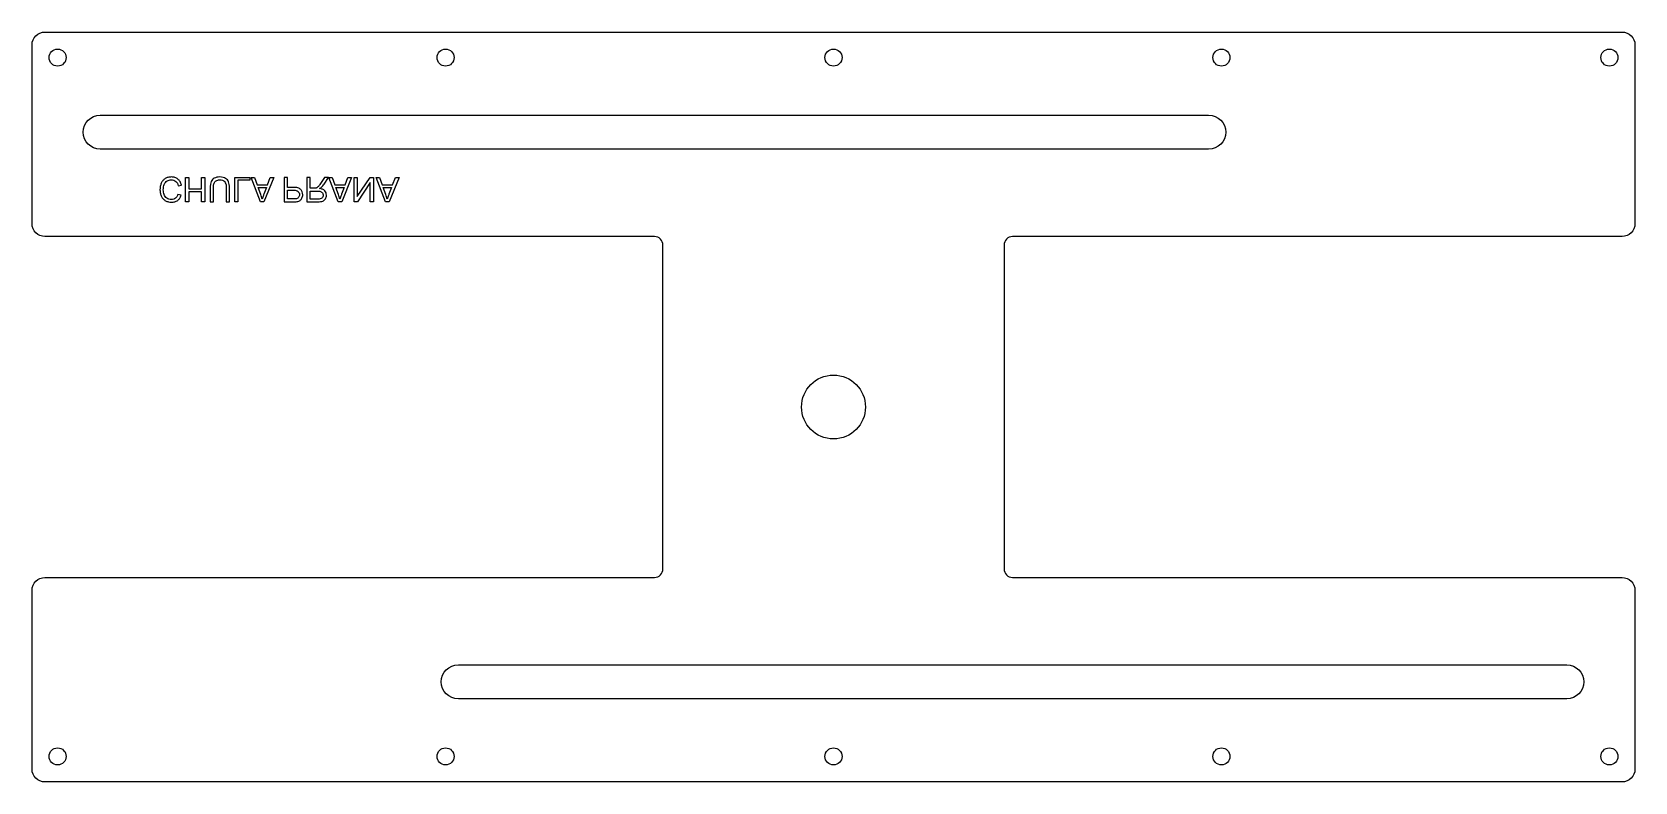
# Model space of a CAD drawing. Header units: millimetres. Extents: x -188 to 188, y -88 to 88.
import ezdxf

# ---------------------------------------------------------------- set-up
doc = ezdxf.new("R2010")
doc.units = ezdxf.units.MM
doc.layers.get('0').update_dxf_attribs({"linetype": 'CONTINUOUS'})

msp = doc.modelspace()

# ---------------------------------------------------------------- linework, layer by layer
for p, q in [((-128.11, 53.88), (-128.87, 53.88)), ((-128.87, 53.88), (-128.87, 48.16)), ((-128.11, 51.55), (-128.11, 53.88)), ((-122.77, 53.88), (-123.53, 53.88)), ((-123.53, 53.88), (-123.53, 48.16)), ((-122.77, 51.34), (-122.77, 53.88)), ((-119.43, 53.88), (-120.19, 52.69)), ((-119.47, 52.32), (-118.48, 53.88)), ((-118.48, 53.88), (-119.43, 53.88)), ((-153.03, 49.73), (-153.77, 49.9)), ((-153.69, 51.87), (-152.93, 52.07)), ((-146.2, 51.46), (-146.2, 48.16)), ((-145.45, 48.16), (-145.45, 51.46)), ((-142.46, 51.46), (-142.46, 48.16)), ((-141.7, 48.16), (-141.7, 51.46)), ((-134.34, 49.85), (-134.97, 51.53)), ((-134.97, 51.53), (-133.03, 51.53)), ((-133.03, 51.53), (-133.62, 49.94)), ((-126.65, 51.55), (-128.11, 51.55)), ((-128.11, 48.83), (-128.11, 50.88)), ((-128.11, 50.88), (-126.63, 50.88)), ((-121.89, 51.34), (-122.77, 51.34)), ((-122.77, 48.79), (-122.77, 50.68)), ((-122.77, 50.68), (-121.14, 50.68)), ((-116.11, 49.85), (-116.74, 51.53)), ((-116.74, 51.53), (-114.79, 51.53)), ((-114.79, 51.53), (-115.39, 49.94)), ((-104.99, 49.85), (-105.62, 51.53)), ((-105.62, 51.53), (-103.68, 51.53)), ((-103.68, 51.53), (-104.28, 49.94)), ((-146.2, 48.16), (-145.45, 48.16)), ((-142.46, 48.16), (-141.7, 48.16)), ((-128.87, 48.16), (-126.71, 48.16)), ((-126.65, 48.83), (-128.11, 48.83)), ((-123.53, 48.16), (-120.99, 48.16)), ((-120.95, 48.79), (-122.77, 48.79))]:
    msp.add_line(p, q)
for points in [[(-188, 85, -0.414214), (-185, 88), (185, 88, -0.414214), (188, 85), (188, 43, -0.414214), (185, 40), (42, 40, 0.414214), (40, 38), (40, -38, 0.414214), (42, -40), (185, -40, -0.414214), (188, -43), (188, -85, -0.414214), (185, -88), (-185, -88, -0.414214), (-188, -85), (-188, -43, -0.414214), (-185, -40), (-42, -40, 0.414214), (-40, -38), (-40, 38, 0.414214), (-42, 40), (-185, 40, -0.414214), (-188, 43)], [(88, 60.5), (-172, 60.5, -1), (-172, 68.5), (88, 68.5, -1)], [(-88, -60.5), (172, -60.5, -1), (172, -68.5), (-88, -68.5, -1)]]:
    msp.add_lwpolyline(points, format="xyb", close=True)
for points in [[(-151.21, 53.88), (-151.21, 51.18), (-148.24, 51.18), (-148.24, 53.88), (-147.48, 53.88), (-147.48, 48.16), (-148.24, 48.16), (-148.24, 50.51), (-151.21, 50.51), (-151.21, 48.16), (-151.97, 48.16), (-151.97, 53.88)], [(-136.89, 53.88), (-136.89, 53.21), (-139.71, 53.21), (-139.71, 48.16), (-140.47, 48.16), (-140.47, 53.88)], [(-135.81, 53.88), (-135.19, 52.15), (-132.79, 52.15), (-132.12, 53.88), (-131.26, 53.88), (-133.6, 48.16), (-134.42, 48.16), (-136.62, 53.88)], [(-117.58, 53.88), (-116.95, 52.15), (-114.56, 52.15), (-113.89, 53.88), (-113.03, 53.88), (-115.37, 48.16), (-116.19, 48.16), (-118.39, 53.88)], [(-111.7, 53.88), (-111.7, 49.38), (-108.7, 53.88), (-107.92, 53.88), (-107.92, 48.16), (-108.65, 48.16), (-108.65, 52.65), (-111.65, 48.16), (-112.43, 48.16), (-112.43, 53.88)], [(-106.47, 53.88), (-105.84, 52.15), (-103.45, 52.15), (-102.78, 53.88), (-101.92, 53.88), (-104.26, 48.16), (-105.08, 48.16), (-107.28, 53.88)]]:
    msp.add_lwpolyline(points, close=True)
for centre, radius in [((-182, 82), 2), ((-91, 82), 2), ((0, 82), 2), ((91, 82), 2), ((182, 82), 2), ((0, 0), 7.5), ((-182, -82), 2), ((-91, -82), 2), ((0, -82), 2), ((91, -82), 2), ((182, -82), 2)]:
    msp.add_circle(centre, radius)
for points, knots in [([(-156.8, 53.6), (-156.99, 53.46), (-157.37, 53.16), (-157.58, 52.73), (-157.69, 52.51)], [0, 0, 0, 0, 0.0688311, 0.1420297, 0.1420297, 0.1420297, 0.1420297]), ([(-157, 52.25), (-156.92, 52.42), (-156.77, 52.74), (-156.47, 52.96), (-156.33, 53.06)], [0, 0, 0, 0, 0.0548285, 0.1064722, 0.1064722, 0.1064722, 0.1064722]), ([(-155.3, 53.98), (-155.58, 53.97), (-156.11, 53.95), (-156.59, 53.71), (-156.8, 53.6)], [0, 0, 0, 0, 0.0844629, 0.1568615, 0.1568615, 0.1568615, 0.1568615]), ([(-156.33, 53.06), (-156.18, 53.14), (-155.88, 53.3), (-155.53, 53.32), (-155.36, 53.33)], [0, 0, 0, 0, 0.0509584, 0.1018943, 0.1018943, 0.1018943, 0.1018943]), ([(-155.36, 53.33), (-155.16, 53.32), (-154.77, 53.29), (-154.44, 53.07), (-154.28, 52.96)], [0, 0, 0, 0, 0.0595014, 0.1157304, 0.1157304, 0.1157304, 0.1157304]), ([(-153.78, 53.49), (-154.01, 53.63), (-154.47, 53.93), (-155.02, 53.96), (-155.3, 53.98)], [0, 0, 0, 0, 0.0780073, 0.1614803, 0.1614803, 0.1614803, 0.1614803]), ([(-154.28, 52.96), (-154.15, 52.82), (-153.85, 52.51), (-153.74, 52.1), (-153.69, 51.87)], [0, 0, 0, 0, 0.0587344, 0.126074, 0.126074, 0.126074, 0.126074]), ([(-152.93, 52.07), (-153.02, 52.35), (-153.19, 52.9), (-153.59, 53.3), (-153.78, 53.49)], [0, 0, 0, 0, 0.0887774, 0.1685138, 0.1685138, 0.1685138, 0.1685138]), ([(-145.99, 52.9), (-146.05, 52.69), (-146.19, 52.23), (-146.2, 51.74), (-146.2, 51.46)], [0, 0, 0, 0, 0.0642869, 0.1458669, 0.1458669, 0.1458669, 0.1458669]), ([(-145.26, 53.7), (-145.41, 53.6), (-145.73, 53.4), (-145.9, 53.06), (-145.99, 52.9)], [0, 0, 0, 0, 0.0554457, 0.1102161, 0.1102161, 0.1102161, 0.1102161]), ([(-145.31, 52.56), (-145.25, 52.67), (-145.14, 52.9), (-144.94, 53.03), (-144.83, 53.11)], [0, 0, 0, 0, 0.03653556, 0.07352029, 0.07352029, 0.07352029, 0.07352029]), ([(-143.94, 53.98), (-144.19, 53.97), (-144.64, 53.96), (-145.06, 53.78), (-145.26, 53.7)], [0, 0, 0, 0, 0.0734726, 0.1355568, 0.1355568, 0.1355568, 0.1355568]), ([(-144.83, 53.11), (-144.71, 53.16), (-144.45, 53.28), (-144.16, 53.29), (-144.01, 53.3)], [0, 0, 0, 0, 0.0401995, 0.08552108, 0.08552108, 0.08552108, 0.08552108]), ([(-144.01, 53.3), (-143.76, 53.29), (-143.32, 53.28), (-142.97, 53.03), (-142.81, 52.92)], [0, 0, 0, 0, 0.0722061, 0.1276083, 0.1276083, 0.1276083, 0.1276083]), ([(-142.6, 53.66), (-142.79, 53.75), (-143.22, 53.96), (-143.69, 53.97), (-143.94, 53.98)], [0, 0, 0, 0, 0.0635886, 0.138864, 0.138864, 0.138864, 0.138864]), ([(-142.81, 52.92), (-142.71, 52.74), (-142.46, 52.29), (-142.46, 51.77), (-142.46, 51.46)], [0, 0, 0, 0, 0.0614551, 0.1522232, 0.1522232, 0.1522232, 0.1522232]), ([(-141.9, 52.84), (-141.98, 53), (-142.14, 53.33), (-142.45, 53.55), (-142.6, 53.66)], [0, 0, 0, 0, 0.0535769, 0.1101141, 0.1101141, 0.1101141, 0.1101141]), ([(-141.7, 51.46), (-141.7, 51.72), (-141.71, 52.19), (-141.84, 52.64), (-141.9, 52.84)], [0, 0, 0, 0, 0.0775952, 0.1390349, 0.1390349, 0.1390349, 0.1390349]), ([(-120.19, 52.69), (-120.29, 52.54), (-120.46, 52.27), (-120.65, 52.01), (-120.74, 51.9)], [0, 0, 0, 0, 0.05465748, 0.09602779, 0.09602779, 0.09602779, 0.09602779]), ([(-157.69, 52.51), (-157.78, 52.27), (-157.95, 51.77), (-157.98, 51.24), (-157.99, 50.98)], [0, 0, 0, 0, 0.0775207, 0.1572751, 0.1572751, 0.1572751, 0.1572751]), ([(-157.99, 50.98), (-157.98, 50.69), (-157.96, 50.15), (-157.75, 49.65), (-157.65, 49.42)], [0, 0, 0, 0, 0.0841751, 0.1608987, 0.1608987, 0.1608987, 0.1608987]), ([(-157.65, 49.42), (-157.52, 49.21), (-157.28, 48.8), (-156.87, 48.53), (-156.68, 48.4)], [0, 0, 0, 0, 0.0717475, 0.141984, 0.141984, 0.141984, 0.141984]), ([(-157.21, 50.97), (-157.2, 51.2), (-157.19, 51.64), (-157.06, 52.05), (-157, 52.25)], [0, 0, 0, 0, 0.0686149, 0.1298636, 0.1298636, 0.1298636, 0.1298636]), ([(-157.03, 49.87), (-157.08, 50.05), (-157.19, 50.41), (-157.2, 50.78), (-157.21, 50.97)], [0, 0, 0, 0, 0.0558022, 0.1117932, 0.1117932, 0.1117932, 0.1117932]), ([(-156.41, 49.02), (-156.54, 49.14), (-156.82, 49.37), (-156.96, 49.7), (-157.03, 49.87)], [0, 0, 0, 0, 0.0528971, 0.1067271, 0.1067271, 0.1067271, 0.1067271]), ([(-155.3, 48.71), (-155.51, 48.72), (-155.9, 48.74), (-156.24, 48.93), (-156.41, 49.02)], [0, 0, 0, 0, 0.0611098, 0.1162349, 0.1162349, 0.1162349, 0.1162349]), ([(-154.35, 48.99), (-154.49, 48.91), (-154.78, 48.73), (-155.12, 48.72), (-155.3, 48.71)], [0, 0, 0, 0, 0.0478222, 0.1008427, 0.1008427, 0.1008427, 0.1008427]), ([(-153.77, 49.9), (-153.84, 49.71), (-153.96, 49.36), (-154.23, 49.11), (-154.35, 48.99)], [0, 0, 0, 0, 0.0592661, 0.1091191, 0.1091191, 0.1091191, 0.1091191]), ([(-153.84, 48.5), (-153.66, 48.66), (-153.28, 49), (-153.11, 49.48), (-153.03, 49.73)], [0, 0, 0, 0, 0.0723976, 0.1497109, 0.1497109, 0.1497109, 0.1497109]), ([(-145.45, 51.46), (-145.45, 51.68), (-145.44, 52.05), (-145.35, 52.41), (-145.31, 52.56)], [0, 0, 0, 0, 0.0648876, 0.1112356, 0.1112356, 0.1112356, 0.1112356]), ([(-134.03, 48.76), (-134.07, 48.94), (-134.15, 49.31), (-134.28, 49.67), (-134.34, 49.85)], [0, 0, 0, 0, 0.056444, 0.1137313, 0.1137313, 0.1137313, 0.1137313]), ([(-133.62, 49.94), (-133.7, 49.73), (-133.85, 49.33), (-133.97, 48.93), (-134.03, 48.76)], [0, 0, 0, 0, 0.0700006, 0.1255316, 0.1255316, 0.1255316, 0.1255316]), ([(-124.97, 51.05), (-125.18, 51.2), (-125.68, 51.54), (-126.29, 51.55), (-126.65, 51.55)], [0, 0, 0, 0, 0.0754646, 0.1789746, 0.1789746, 0.1789746, 0.1789746]), ([(-125.94, 48.88), (-126.03, 48.87), (-126.27, 48.83), (-126.5, 48.83), (-126.65, 48.83)], [0, 0, 0, 0, 0.0275109, 0.07098648, 0.07098648, 0.07098648, 0.07098648]), ([(-126.63, 50.88), (-126.42, 50.88), (-126.05, 50.87), (-125.73, 50.68), (-125.59, 50.6)], [0, 0, 0, 0, 0.063164, 0.1094581, 0.1094581, 0.1094581, 0.1094581]), ([(-125.46, 49.22), (-125.53, 49.14), (-125.66, 48.99), (-125.85, 48.92), (-125.94, 48.88)], [0, 0, 0, 0, 0.02990032, 0.05949895, 0.05949895, 0.05949895, 0.05949895]), ([(-125.59, 50.6), (-125.5, 50.5), (-125.31, 50.28), (-125.29, 49.99), (-125.28, 49.84)], [0, 0, 0, 0, 0.04023376, 0.0849473, 0.0849473, 0.0849473, 0.0849473]), ([(-125.28, 49.84), (-125.29, 49.72), (-125.3, 49.5), (-125.41, 49.31), (-125.46, 49.22)], [0, 0, 0, 0, 0.03365733, 0.06495202, 0.06495202, 0.06495202, 0.06495202]), ([(-125.13, 48.48), (-125.04, 48.55), (-124.85, 48.71), (-124.74, 48.92), (-124.68, 49.03)], [0, 0, 0, 0, 0.03497117, 0.07245058, 0.07245058, 0.07245058, 0.07245058]), ([(-124.5, 49.81), (-124.52, 50.04), (-124.56, 50.5), (-124.83, 50.87), (-124.97, 51.05)], [0, 0, 0, 0, 0.0684257, 0.1345622, 0.1345622, 0.1345622, 0.1345622]), ([(-124.68, 49.03), (-124.62, 49.15), (-124.52, 49.4), (-124.51, 49.67), (-124.5, 49.81)], [0, 0, 0, 0, 0.0395172, 0.08056817, 0.08056817, 0.08056817, 0.08056817]), ([(-121.47, 51.37), (-121.52, 51.36), (-121.66, 51.34), (-121.8, 51.34), (-121.89, 51.34)], [0, 0, 0, 0, 0.01711563, 0.04232003, 0.04232003, 0.04232003, 0.04232003]), ([(-121.12, 51.52), (-121.18, 51.49), (-121.29, 51.42), (-121.41, 51.38), (-121.47, 51.37)], [0, 0, 0, 0, 0.01948858, 0.03790986, 0.03790986, 0.03790986, 0.03790986]), ([(-121.14, 50.68), (-120.98, 50.68), (-120.71, 50.68), (-120.44, 50.61), (-120.33, 50.58)], [0, 0, 0, 0, 0.04636681, 0.08224433, 0.08224433, 0.08224433, 0.08224433]), ([(-120.74, 51.9), (-120.8, 51.82), (-120.91, 51.68), (-121.06, 51.57), (-121.12, 51.52)], [0, 0, 0, 0, 0.03089946, 0.05444402, 0.05444402, 0.05444402, 0.05444402]), ([(-120.02, 49.05), (-120.15, 48.97), (-120.43, 48.8), (-120.77, 48.79), (-120.95, 48.79)], [0, 0, 0, 0, 0.04280318, 0.09831726, 0.09831726, 0.09831726, 0.09831726]), ([(-120.56, 51.28), (-120.47, 51.32), (-120.31, 51.4), (-120.17, 51.51), (-120.1, 51.56)], [0, 0, 0, 0, 0.03010769, 0.05399514, 0.05399514, 0.05399514, 0.05399514]), ([(-119.34, 50.75), (-119.5, 50.87), (-119.86, 51.16), (-120.31, 51.23), (-120.56, 51.28)], [0, 0, 0, 0, 0.0607273, 0.1348684, 0.1348684, 0.1348684, 0.1348684]), ([(-120.33, 50.58), (-120.23, 50.54), (-120.06, 50.46), (-119.94, 50.31), (-119.88, 50.23)], [0, 0, 0, 0, 0.02932059, 0.05703569, 0.05703569, 0.05703569, 0.05703569]), ([(-120.1, 51.56), (-119.99, 51.67), (-119.76, 51.91), (-119.57, 52.18), (-119.47, 52.32)], [0, 0, 0, 0, 0.04711453, 0.09897469, 0.09897469, 0.09897469, 0.09897469]), ([(-119.73, 49.72), (-119.74, 49.59), (-119.76, 49.33), (-119.94, 49.14), (-120.02, 49.05)], [0, 0, 0, 0, 0.03773896, 0.07483896, 0.07483896, 0.07483896, 0.07483896]), ([(-119.88, 50.23), (-119.84, 50.15), (-119.75, 49.99), (-119.73, 49.81), (-119.73, 49.72)], [0, 0, 0, 0, 0.0271767, 0.05415589, 0.05415589, 0.05415589, 0.05415589]), ([(-118.95, 49.72), (-118.96, 49.91), (-118.99, 50.29), (-119.23, 50.6), (-119.34, 50.75)], [0, 0, 0, 0, 0.057012, 0.1121977, 0.1121977, 0.1121977, 0.1121977]), ([(-119.19, 48.86), (-119.12, 48.99), (-118.98, 49.26), (-118.96, 49.56), (-118.95, 49.72)], [0, 0, 0, 0, 0.04482943, 0.09043503, 0.09043503, 0.09043503, 0.09043503]), ([(-115.8, 48.76), (-115.84, 48.94), (-115.92, 49.31), (-116.04, 49.67), (-116.11, 49.85)], [0, 0, 0, 0, 0.056444, 0.1137313, 0.1137313, 0.1137313, 0.1137313]), ([(-115.39, 49.94), (-115.47, 49.73), (-115.62, 49.33), (-115.74, 48.93), (-115.8, 48.76)], [0, 0, 0, 0, 0.0700006, 0.1255315, 0.1255315, 0.1255315, 0.1255315]), ([(-104.69, 48.76), (-104.73, 48.94), (-104.81, 49.31), (-104.93, 49.67), (-104.99, 49.85)], [0, 0, 0, 0, 0.0564441, 0.1137313, 0.1137313, 0.1137313, 0.1137313]), ([(-104.28, 49.94), (-104.36, 49.73), (-104.51, 49.33), (-104.63, 48.93), (-104.69, 48.76)], [0, 0, 0, 0, 0.0700008, 0.1255315, 0.1255315, 0.1255315, 0.1255315]), ([(-156.68, 48.4), (-156.46, 48.3), (-156.02, 48.1), (-155.53, 48.07), (-155.29, 48.06)], [0, 0, 0, 0, 0.071152, 0.144272, 0.144272, 0.144272, 0.144272]), ([(-155.29, 48.06), (-155.02, 48.07), (-154.5, 48.1), (-154.05, 48.37), (-153.84, 48.5)], [0, 0, 0, 0, 0.0798542, 0.1530505, 0.1530505, 0.1530505, 0.1530505]), ([(-126.71, 48.16), (-126.54, 48.16), (-126.25, 48.16), (-125.96, 48.19), (-125.84, 48.21)], [0, 0, 0, 0, 0.05031155, 0.08735567, 0.08735567, 0.08735567, 0.08735567]), ([(-125.84, 48.21), (-125.71, 48.24), (-125.46, 48.29), (-125.24, 48.42), (-125.13, 48.48)], [0, 0, 0, 0, 0.04009033, 0.07605898, 0.07605898, 0.07605898, 0.07605898]), ([(-120.99, 48.16), (-120.76, 48.16), (-120.36, 48.16), (-119.98, 48.27), (-119.82, 48.31)], [0, 0, 0, 0, 0.0674931, 0.1178639, 0.1178639, 0.1178639, 0.1178639]), ([(-119.82, 48.31), (-119.7, 48.37), (-119.44, 48.5), (-119.27, 48.74), (-119.19, 48.86)], [0, 0, 0, 0, 0.04171089, 0.08499865, 0.08499865, 0.08499865, 0.08499865])]:
    msp.add_open_spline(points, degree=3, knots=knots)

doc.saveas('drawing.dxf')
